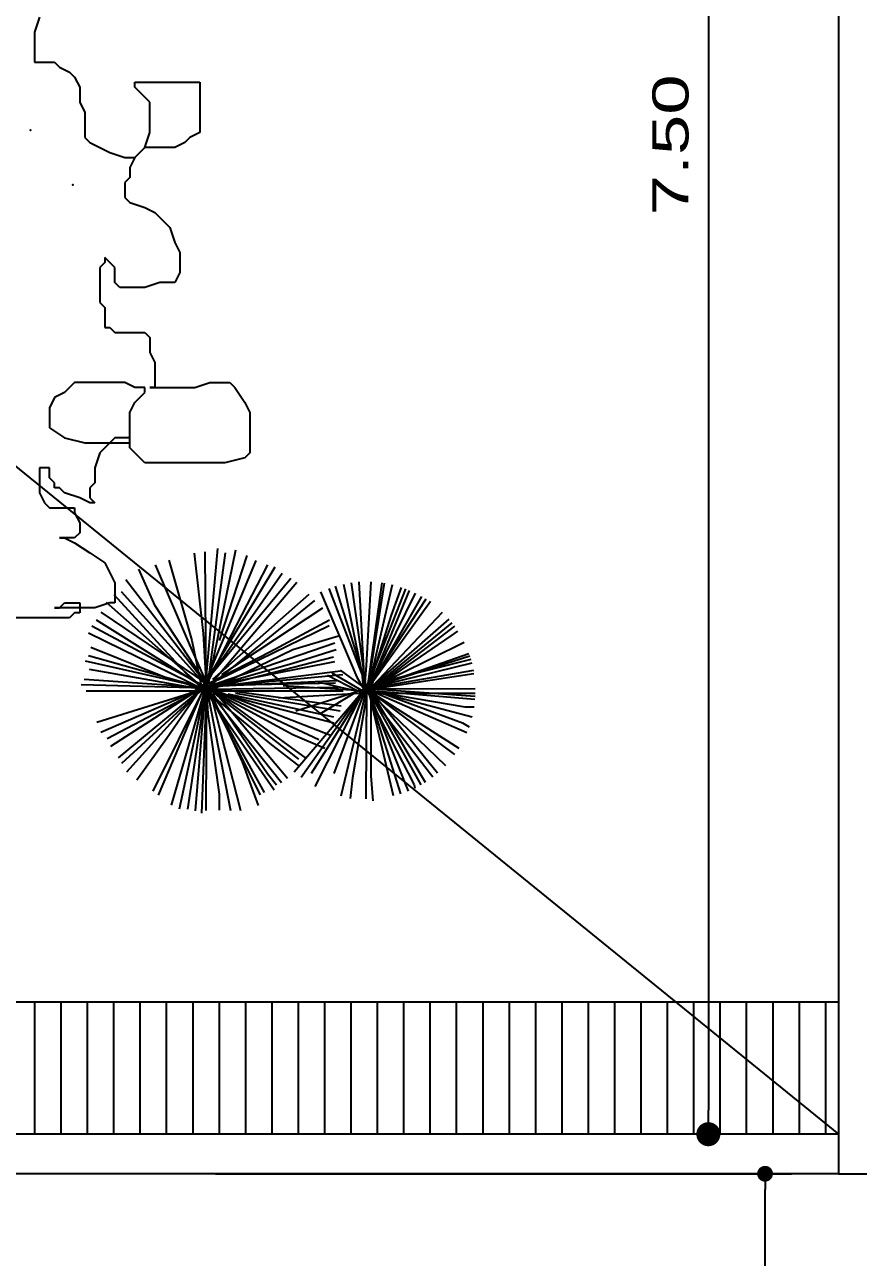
# Model space of a CAD drawing. Extents: x -13.6 to 37.9, y -332.9 to -283.8.
# Drawn here: x -7.409 to -4.247, y -311.619 to -306.946 of the extents above; entities that cross this region are included whole.
import ezdxf

# ---------------------------------------------------------------- set-up
doc = ezdxf.new("R2010")
doc.units = 0
doc.header["$LTSCALE"] = 0.525
doc.header["$MEASUREMENT"] = 0
doc.header["$PDSIZE"] = -5
doc.layers.get('0').update_dxf_attribs({"linetype": 'CONTINUOUS'})
doc.layers.get('DEFPOINTS').update_dxf_attribs({"linetype": 'CONTINUOUS'})
for name, color, linetype in [('COTA', 13, 'CONTINUOUS'), ('ESPEC', 1, 'CONTINUOUS'), ('LINVISTA', 13, 'CONTINUOUS'), ('MURO', 3, 'CONTINUOUS'), ('PAREDE', 6, 'CONTINUOUS'), ('VEG', 82, 'CONTINUOUS'), ('VEGET', 82, 'CONTINUOUS'), ('VEGETAÇÃO', 82, 'CONTINUOUS')]:
    doc.layers.add(name, color=color, linetype=linetype)
doc.styles.add('REGUA80', font='romnswin', dxfattribs={"width": 1.5})
doc.dimstyles.new('STANDARD$0', dxfattribs={"dimscale": 0.05, "dimtxt": 1.8, "dimasz": 1.2, "dimexe": 2, "dimexo": 2, "dimgap": 0.98, "dimtad": 1, "dimrnd": 0.5, "dimzin": 0, "dimdsep": 46, "dimtxsty": 'REGUA80', "dimblk1": 'DOT', "dimblk2": 'DOT', "dimsah": 1, "dimcen": 4, "dimdle": 4, "dimclrd": 22, "dimclre": 22, "dimclrt": 2, "dimadec": 0, "dimazin": 0, "dimtfac": 1, "dimtmove": 0, "dimatfit": 3, "dimldrblk": 'DOT', "dimfxl": 1, "dimtolj": 1, "dimtzin": 0, "dimarcsym": 0})

# ---------------------------------------------------------------- blocks, each defined once
blk = doc.blocks.new('_DOT')
at = {"color": 0, "linetype": 'ByBlock'}
blk.add_line((-0.5, 0), (-1, 0), dxfattribs=at)
at = {"color": 0, "linetype": 'ByBlock', "const_width": 0.5}
blk.add_lwpolyline([(-0.25, 0, 1), (0.25, 0, 1)], format="xyb", close=True, dxfattribs=at)
blk = doc.blocks.new('*D77')
at = {"color": 22, "linetype": 'ByBlock', "ltscale": 3}
for p, q in [((-4.3235, -303.6519), (-4.9675, -303.6519)), ((-4.8155, -303.7431), (-4.8155, -311.0607)), ((-4.3235, -311.1519), (-4.9675, -311.1519))]:
    blk.add_line(p, q, dxfattribs=at)
at = {"layer": 'DEFPOINTS', "color": 0, "linetype": 'ByBlock', "ltscale": 3}
for p in [(-4.1715, -303.6519), (-4.8155, -311.1519), (-4.1715, -311.1519)]:
    blk.add_point(p, dxfattribs=at)
at = {"color": 22, "linetype": 'ByBlock', "ltscale": 3, "xscale": 0.09119999999999999, "yscale": 0.09119999999999999, "zscale": 0.09119999999999999}
for p, rotation in [((-4.8155, -303.6519), 90), ((-4.8155, -311.1519), 270)]:
    blk.add_blockref('_DOT', p, dxfattribs=dict(at, rotation=rotation))
at = {"color": 2, "linetype": 'ByBlock', "ltscale": 3, "insert": (-4.9583, -307.4019), "char_height": 0.1368, "attachment_point": 5, "rotation": 90, "style": 'REGUA80'}
blk.add_mtext('\\A1;7.50', dxfattribs=at)
blk = doc.blocks.new('COTAPT')
at = {"color": 0, "linetype": 'ByBlock', "ltscale": 3}
blk.add_line((0, 0), (200, 0), dxfattribs=at)
at = {"color": 6, "linetype": 'ByBlock', "ltscale": 3}
blk.add_lwpolyline([(-20, 20), (20, 20), (20, -20), (-20, -20)], close=True, dxfattribs=at)
blk = doc.blocks.new('VEG06')
at = {"layer": 'VEGETAÇÃO', "ltscale": 3}
for p, q in [((-0.966, 0.8171), (-0.9312, 0.5128)), ((-0.9247, 0.8221), (-0.9215, 0.3258)), ((-0.9215, 0.3258), (-0.8763, 0.835)), ((-0.8473, 0.8189), (-0.9151, 0.3193)), ((-0.8086, 0.8286), (-0.9118, 0.3225)), ((-0.7659, 0.8084), (-0.8703, 0.4868)), ((-1.114, 0.6172), (-1.1749, 0.7562)), ((-1.114, 0.7736), (-0.9834, 0.4694)), ((-1.0618, 0.791), (-0.9747, 0.4868)), ((-0.6601, 0.7641), (-0.9376, 0.3032)), ((-0.7311, 0.7899), (-0.9344, 0.3032)), ((-0.6875, 0.7736), (-0.8442, 0.4694)), ((-0.9183, 0.3193), (-1.2248, 0.7158)), ((-0.9247, 0.3225), (-0.6311, 0.7415)), ((-0.9183, 0.3354), (-0.5988, 0.7222)), ((-0.5762, 0.7061), (-0.9086, 0.3129)), ((-0.3696, 0.7053), (-0.3116, 0.2935)), ((-0.3412, 0.7083), (-0.3181, 0.2871)), ((-0.2951, 0.7091), (-0.3133, 0.3912)), ((-0.2541, 0.7053), (-0.3118, 0.2869)), ((-0.2444, 0.7039), (-0.3084, 0.3)), ((-1.2706, 0.6606), (-0.9834, 0.3477)), ((-0.9118, 0.3064), (-1.241, 0.6706)), ((-0.5309, 0.6606), (-0.8355, 0.3912)), ((-0.4866, 0.6705), (-0.3481, 0.3477)), ((-0.4548, 0.6838), (-0.3072, 0.2989)), ((-0.4308, 0.6918), (-0.3307, 0.3738)), ((-0.3996, 0.6999), (-0.3149, 0.2903)), ((-0.1641, 0.6821), (-0.3166, 0.2917)), ((-0.127, 0.6658), (-0.3116, 0.2903)), ((-0.214, 0.6977), (-0.3084, 0.2935)), ((-0.1503, 0.6765), (-0.3084, 0.2935)), ((-0.2176, 0.5824), (-0.1793, 0.6876)), ((-1.299, 0.632), (-0.9086, 0.2871)), ((-0.9138, 0.3129), (-1.114, 0.6172)), ((-0.5085, 0.6384), (-0.9054, 0.3161)), ((-0.4787, 0.6085), (-0.7833, 0.4085)), ((-0.087, 0.6429), (-0.3142, 0.2965)), ((-0.1034, 0.653), (-0.3094, 0.2941)), ((-0.0696, 0.6345), (-0.2872, 0.3303)), ((-1.3378, 0.5643), (-0.9151, 0.3)), ((-0.9118, 0.3193), (-1.3184, 0.5933)), ((-0.6788, 0.4433), (-0.4525, 0.565)), ((-0.3133, 0.2782), (-0.2176, 0.5824)), ((-0.0245, 0.5931), (-0.3118, 0.2893)), ((0, 0.5672), (-0.3118, 0.2941)), ((-1.3668, 0.5159), (-0.928, 0.3)), ((-1.3539, 0.5417), (-0.9183, 0.3096)), ((-0.4536, 0.5417), (-0.8763, 0.3354)), ((0.0119, 0.5528), (-0.2998, 0.2989)), ((0.0215, 0.5402), (-0.2998, 0.2941)), ((0.0087, 0.5042), (0.0348, 0.5215)), ((-0.9834, 0.4694), (-0.9138, 0.3129)), ((-0.9747, 0.4868), (-0.9399, 0.3216)), ((-0.9312, 0.5128), (-0.9138, 0.2086)), ((-0.9148, 0.3116), (-0.4317, 0.4778)), ((-0.8442, 0.4694), (-0.9138, 0.3303)), ((-0.5918, 0.452), (-0.4177, 0.5042)), ((0.0585, 0.4791), (-0.3094, 0.2965)), ((-0.2959, 0.2955), (0.0087, 0.5042)), ((-0.9286, 0.3053), (-1.3661, 0.4279)), ((-1.3576, 0.4607), (-1.053, 0.339)), ((-0.9834, 0.2868), (-0.6788, 0.4433)), ((-0.8964, 0.3042), (-0.5918, 0.452)), ((-0.8917, 0.3069), (-0.4364, 0.4247)), ((-0.5918, 0.3998), (-0.4264, 0.452)), ((0.0799, 0.427), (-0.3118, 0.3013)), ((0.0767, 0.4363), (-0.307, 0.3013)), ((-0.9286, 0.3069), (-1.3779, 0.4078)), ((-1.3636, 0.3773), (-0.928, 0.3)), ((-0.8616, 0.4172), (-1.0705, 0.113)), ((-0.8986, 0.3139), (-0.4317, 0.4062)), ((-0.8964, 0.3129), (-0.5918, 0.3998)), ((-0.8355, 0.3912), (-0.8964, 0.339)), ((-0.7833, 0.4085), (-0.8616, 0.3564)), ((-0.4117, 0.3741), (-0.3116, 0.3)), ((-0.3133, 0.3912), (-0.322, 0.2782)), ((0.0879, 0.3999), (-0.3094, 0.3037)), ((0.0839, 0.4143), (-0.2176, 0.339)), ((-0.9236, 0.3069), (-1.3829, 0.3389)), ((-1.053, 0.339), (-0.7397, 0.2521)), ((-0.9172, 0.331), (-1.0225, -0.1535)), ((-0.9834, 0.3477), (-0.6788, 0.0956)), ((-0.9225, 0.3303), (-0.7833, 0.0261)), ((-0.9148, 0.3116), (-0.4248, 0.3346)), ((-0.9102, 0.3092), (-0.4017, 0.3577)), ((-0.901, 0.3092), (-0.4109, 0.3716)), ((-0.4961, 0.3303), (-0.3133, 0.2868)), ((-0.4601, 0.3548), (-0.3471, 0.2968)), ((-0.4439, 0.3644), (-0.3181, 0.2903)), ((-0.3481, 0.3477), (-0.3133, 0.2868)), ((-0.3307, 0.3738), (-0.322, 0.2868)), ((-0.3102, 0.299), (0.0959, 0.3616)), ((-0.2176, 0.339), (-0.3046, 0.2868)), ((-0.2872, 0.3303), (-0.2959, 0.3042)), ((0.0938, 0.3732), (-0.2926, 0.3061)), ((-0.9286, 0.3053), (-1.3947, 0.3187)), ((-1.3751, 0.2955), (-0.4003, 0.2955)), ((-0.9253, 0.3036), (-1.3341, 0.1759)), ((-0.9286, 0.3069), (-1.319, 0.1372)), ((-0.9151, 0.3129), (-1.2958, 0.113)), ((-0.928, 0.3129), (-1.2829, 0.084)), ((-0.9247, 0.3129), (-1.2539, 0.0421)), ((-0.928, 0.3064), (-1.241, 0.0196)), ((-0.928, 0.3129), (-1.2216, -0.0127)), ((-0.927, 0.3069), (-1.1221, -0.0846)), ((-1.1006, -0.0993), (-0.922, 0.3198)), ((-1.0512, -0.1375), (-0.9204, 0.315)), ((-0.9199, 0.3154), (-0.9906, -0.1535)), ((-0.9602, -0.1598), (-0.922, 0.3023)), ((-0.9188, 0.3135), (-0.9379, -0.1678)), ((-0.9323, 0.3111), (-0.6625, -0.08)), ((-0.9299, 0.3158), (-0.493, 0.1108)), ((-0.9275, 0.3158), (-0.5694, 0.0368)), ((-0.9247, 0.3129), (-0.4504, 0.1291)), ((-0.6983, -0.0896), (-0.9228, 0.3134)), ((-0.9228, 0.3111), (-0.6339, -0.0514)), ((-0.9183, 0.3096), (-0.9215, -0.1577)), ((-0.9204, 0.3087), (-0.7151, -0.0991)), ((-0.9183, 0.3096), (-0.8279, -0.1577)), ((-0.9148, 0.3162), (-0.4294, 0.3254)), ((-0.9086, 0.3064), (-0.7892, -0.1577)), ((-0.9086, 0.3064), (-0.5407, 0.0389)), ((-0.9054, 0.3129), (-0.6117, -0.0352)), ((-0.9054, 0.3064), (-0.4084, 0.2387)), ((-0.9033, 0.3023), (-0.4179, 0.3092)), ((-0.8964, 0.2955), (-0.5918, 0.1304)), ((-0.8964, 0.2868), (-0.6875, -0.0174)), ((-0.8376, 0.2839), (-0.4375, 0.1968)), ((-0.8086, 0.2871), (-0.4117, 0.2194)), ((-0.644, 0.2695), (-0.3394, 0.2868)), ((-0.6279, 0.3161), (-0.331, 0.2968)), ((-0.5862, -0.0112), (-0.319, 0.3013)), ((-0.5795, 0.2194), (-0.3245, 0.3)), ((-0.3215, 0.3013), (-0.5598, -0.0329)), ((-0.5069, -0.0667), (-0.319, 0.3013)), ((-0.3568, 0.2868), (-0.4874, 0.2086)), ((-0.322, 0.2868), (-0.4351, -0.0174)), ((-0.3119, 0.3037), (-0.4097, -0.1041)), ((-0.3394, 0.2868), (-0.3133, 0.2868)), ((-0.3149, 0.3193), (-0.0421, -0.0157)), ((0.0687, 0.1367), (-0.3142, 0.3037)), ((-0.3142, 0.3037), (0.0385, 0.0784)), ((-0.3118, 0.3013), (-0.3142, -0.1134)), ((-0.3133, 0.2868), (0.1009, 0.2868)), ((0.0996, 0.2629), (-0.3118, 0.2965)), ((0.1009, 0.3037), (-0.3094, 0.3013)), ((-0.3052, 0.2935), (-0.1823, -0.0951)), ((-0.3052, 0.2871), (-0.0603, -0.0305)), ((0.1004, 0.2747), (-0.3046, 0.3037)), ((0.0885, 0.196), (-0.3046, 0.2989)), ((-0.2094, -0.103), (-0.3046, 0.2989)), ((-0.2987, 0.3), (-0.0888, -0.0505)), ((-0.2987, 0.2871), (-0.1061, -0.0611)), ((-0.2089, 0.2782), (-0.2785, 0.2868)), ((-0.2524, 0.2868), (0.0522, 0.1738)), ((-0.2437, 0.2868), (0.0609, 0.2347)), ((-0.7397, 0.2521), (-0.4351, 0.1738)), ((-0.3394, 0.2695), (-0.5222, -0.0174)), ((-0.3133, 0.2695), (-0.3655, -0.0348)), ((-0.2959, 0.2782), (-0.2959, -0.0261)), ((-0.2923, 0.2645), (-0.1542, -0.0847)), ((-0.2872, 0.2782), (-0.0127, 0.0123)), ((-0.2872, 0.2434), (-0.1305, -0.0608)), ((-0.2785, 0.2782), (0.0226, 0.0548)), ((0.0609, 0.2347), (0.0963, 0.2347)), ((-0.9138, 0.2086), (-0.8703, -0.0956)), ((0.0522, 0.1738), (0.0773, 0.1588)), ((-1.0705, 0.113), (-1.1836, -0.0435)), ((-0.6788, 0.0956), (-0.5657, 0.0087)), ((-0.5918, 0.1304), (-0.47, 0.0782)), ((-0.7833, 0.0261), (-0.7223, -0.1391)), ((-0.6875, -0.0174), (-0.6527, -0.0608)), ((-0.3655, -0.0348), (-0.3742, -0.113)), ((-0.2959, -0.0261), (-0.2872, -0.1217)), ((-0.1305, -0.0608), (-0.1281, -0.0728)), ((-0.8703, -0.0956), (-0.8703, -0.1565))]:
    blk.add_line(p, q, dxfattribs=at)
blk = doc.blocks.new('*D173')
at = {"color": 22, "linetype": 'ByBlock', "ltscale": 3}
for p, q in [((-6.6854, -311.3019), (-4.5005, -311.3019)), ((-4.6005, -317.8086), (-4.6005, -311.3619)), ((-6.6854, -317.8686), (-4.5005, -317.8686))]:
    blk.add_line(p, q, dxfattribs=at)
at = {"layer": 'DEFPOINTS', "color": 0, "linetype": 'ByBlock', "ltscale": 3}
for p in [(-6.7854, -311.3019), (-4.6005, -311.3019), (-6.7854, -317.8686)]:
    blk.add_point(p, dxfattribs=at)
at = {"color": 22, "linetype": 'ByBlock', "ltscale": 3, "xscale": 0.06, "yscale": 0.06, "zscale": 0.06}
for p, rotation in [((-4.6005, -311.3019), 90), ((-4.6005, -317.8686), 270)]:
    blk.add_blockref('_DOT', p, dxfattribs=dict(at, rotation=rotation))
at = {"color": 2, "linetype": 'ByBlock', "ltscale": 3, "insert": (-4.6945, -314.5853), "char_height": 0.09, "attachment_point": 5, "rotation": 90, "style": 'REGUA80'}
blk.add_mtext('\\A1;6.50', dxfattribs=at)

msp = doc.modelspace()

# ---------------------------------------------------------------- linework, layer by layer
at = {"layer": 'ESPEC', "ltscale": 3}
msp.add_line((-13.5715, -303.6519), (-4.3215, -311.1519), dxfattribs=at)
at = {"layer": 'LINVISTA', "linetype": 'Continuous'}
for p, q in [((-4.3215, -310.6519), (-13.5715, -310.6519)), ((-7.3715, -310.6519), (-7.3715, -311.1519)), ((-7.2715, -310.6519), (-7.2715, -311.1519)), ((-7.1715, -310.6519), (-7.1715, -311.1519)), ((-7.0715, -310.6519), (-7.0715, -311.1519)), ((-6.9715, -310.6519), (-6.9715, -311.1519)), ((-6.8715, -310.6519), (-6.8715, -311.1519)), ((-6.7715, -310.6519), (-6.7715, -311.1519)), ((-6.6715, -310.6519), (-6.6715, -311.1519)), ((-6.5715, -310.6519), (-6.5715, -311.1519)), ((-6.4715, -310.6519), (-6.4715, -311.1519)), ((-6.3715, -310.6519), (-6.3715, -311.1519)), ((-6.2715, -310.6519), (-6.2715, -311.1519)), ((-6.1715, -310.6519), (-6.1715, -311.1519)), ((-6.0715, -310.6519), (-6.0715, -311.1519)), ((-5.9715, -310.6519), (-5.9715, -311.1519)), ((-5.8715, -310.6519), (-5.8715, -311.1519)), ((-5.7715, -310.6519), (-5.7715, -311.1519)), ((-5.6715, -310.6519), (-5.6715, -311.1519)), ((-5.5715, -310.6519), (-5.5715, -311.1519)), ((-5.4715, -310.6519), (-5.4715, -311.1519)), ((-5.3715, -310.6519), (-5.3715, -311.1519)), ((-5.2715, -310.6519), (-5.2715, -311.1519)), ((-5.1715, -310.6519), (-5.1715, -311.1519)), ((-5.0715, -310.6519), (-5.0715, -311.1519)), ((-4.9715, -310.6519), (-4.9715, -311.1519)), ((-4.8715, -310.6519), (-4.8715, -311.1519)), ((-4.7715, -310.6519), (-4.7715, -311.1519)), ((-4.6715, -310.6519), (-4.6715, -311.1519)), ((-4.5715, -310.6519), (-4.5715, -311.1519)), ((-4.4715, -310.6519), (-4.4715, -311.1519)), ((-4.3715, -310.6519), (-4.3715, -311.1519))]:
    msp.add_line(p, q, dxfattribs=at)
at = {"layer": 'MURO', "linetype": 'Continuous'}
msp.add_line((-4.3215, -311.1519), (-13.5715, -311.1519), dxfattribs=at)
at = {"layer": 'MURO', "linetype": 'Continuous', "ltscale": 3}
msp.add_line((-4.3215, -311.3019), (-10.3724, -311.3019), dxfattribs=at)
at = {"layer": 'PAREDE', "linetype": 'Continuous'}
msp.add_line((-4.3215, -303.5019), (-4.3215, -311.3019), dxfattribs=at)
at = {"layer": 'PAREDE', "ltscale": 3}
msp.add_line((-4.3215, -311.3019), (-4.1715, -311.3019), dxfattribs=at)
at = {"layer": 'VEG', "ltscale": 3}
for p, q in [((-7.3522, -306.9181), (-7.3712, -306.975)), ((-7.3712, -306.975), (-7.3712, -307.0889)), ((-7.3712, -307.0889), (-7.2952, -307.0889)), ((-7.2952, -307.0889), (-7.2762, -307.1078)), ((-7.2762, -307.1078), (-7.2382, -307.1268)), ((-7.2382, -307.1268), (-7.2192, -307.1458)), ((-7.2192, -307.1458), (-7.2002, -307.1837)), ((-6.9913, -307.1837), (-6.9913, -307.1648)), ((-6.9913, -307.1648), (-6.7444, -307.1648)), ((-6.7444, -307.1648), (-6.7444, -307.3545)), ((-7.2002, -307.1837), (-7.2002, -307.2406)), ((-6.9723, -307.2027), (-6.9913, -307.1837)), ((-6.9343, -307.2406), (-6.9723, -307.2027)), ((-7.2002, -307.2406), (-7.1812, -307.2786)), ((-6.9343, -307.3545), (-6.9343, -307.2406)), ((-7.1812, -307.2786), (-7.1812, -307.3735)), ((-6.9533, -307.4114), (-6.9343, -307.3545)), ((-6.7444, -307.3545), (-6.7824, -307.3735)), ((-7.1812, -307.3735), (-7.1622, -307.3924)), ((-7.1622, -307.3924), (-7.1243, -307.4114)), ((-6.8014, -307.3924), (-6.8393, -307.4114)), ((-6.7824, -307.3735), (-6.8014, -307.3924)), ((-7.1243, -307.4114), (-7.0863, -307.4304)), ((-7.0863, -307.4304), (-7.0293, -307.4493)), ((-7.0293, -307.4493), (-6.9913, -307.4493)), ((-6.9913, -307.4493), (-7.0103, -307.4873)), ((-6.9913, -307.4493), (-6.9533, -307.4114)), ((-6.9723, -307.4304), (-6.9913, -307.4493)), ((-6.9533, -307.4114), (-6.9723, -307.4304)), ((-6.8393, -307.4114), (-6.9533, -307.4114)), ((-7.0103, -307.4873), (-7.0103, -307.5252)), ((-7.0103, -307.5252), (-7.0293, -307.5442)), ((-7.0293, -307.5442), (-7.0293, -307.6011)), ((-7.0293, -307.6011), (-7.0103, -307.6201)), ((-7.0103, -307.6201), (-6.9533, -307.6391)), ((-6.9533, -307.6391), (-6.9153, -307.658)), ((-6.9153, -307.658), (-6.8963, -307.677)), ((-6.8963, -307.677), (-6.8773, -307.696)), ((-6.8773, -307.696), (-6.8583, -307.715)), ((-6.8583, -307.715), (-6.8393, -307.7719)), ((-6.8393, -307.7719), (-6.8204, -307.8098)), ((-6.8204, -307.8098), (-6.8204, -307.8857)), ((-7.1053, -307.8478), (-7.1243, -307.8667)), ((-7.1243, -307.8667), (-7.1243, -307.9995)), ((-7.0863, -307.8478), (-7.1053, -307.8288)), ((-7.1053, -307.8288), (-7.1053, -307.8478)), ((-7.0673, -307.8667), (-7.0863, -307.8478)), ((-7.0673, -307.9237), (-7.0673, -307.8667)), ((-6.8204, -307.8857), (-6.8393, -307.9237)), ((-7.0483, -307.9426), (-7.0673, -307.9237)), ((-6.9533, -307.9426), (-7.0483, -307.9426)), ((-6.8963, -307.9237), (-6.9533, -307.9426)), ((-6.8393, -307.9237), (-6.8963, -307.9237)), ((-7.1243, -307.9995), (-7.1053, -308.0185)), ((-7.1053, -308.0185), (-7.1053, -308.0944)), ((-7.1053, -308.0944), (-7.0863, -308.0944)), ((-7.0863, -308.0944), (-7.0673, -308.1134)), ((-7.0673, -308.1134), (-6.9533, -308.1134)), ((-6.9533, -308.1134), (-6.9343, -308.1323)), ((-6.9343, -308.1323), (-6.9343, -308.1893)), ((-6.9343, -308.1893), (-6.9153, -308.2272)), ((-6.9153, -308.2272), (-6.9153, -308.3221)), ((-7.2572, -308.341), (-7.2952, -308.36)), ((-7.2192, -308.3031), (-7.2572, -308.341)), ((-7.0293, -308.3031), (-7.2192, -308.3031)), ((-6.9913, -308.3221), (-7.0293, -308.3031)), ((-6.9533, -308.3221), (-6.9913, -308.3221)), ((-6.9723, -308.36), (-6.9533, -308.341)), ((-6.9533, -308.341), (-6.9533, -308.3221)), ((-6.9153, -308.3221), (-6.9343, -308.3221)), ((-6.9343, -308.3221), (-6.7634, -308.3221)), ((-6.7634, -308.3221), (-6.7064, -308.3031)), ((-6.7064, -308.3031), (-6.6304, -308.3031)), ((-6.6304, -308.3031), (-6.6114, -308.3221)), ((-6.6114, -308.3221), (-6.5734, -308.379)), ((-7.2952, -308.36), (-7.3142, -308.398)), ((-7.0103, -308.4169), (-6.9913, -308.379)), ((-6.9913, -308.379), (-6.9723, -308.36)), ((-6.5734, -308.379), (-6.5544, -308.4169)), ((-7.3142, -308.398), (-7.3142, -308.4739)), ((-7.0103, -308.5497), (-7.0103, -308.4169)), ((-6.5544, -308.4169), (-6.5544, -308.5687)), ((-7.3142, -308.4739), (-7.2572, -308.5118)), ((-7.2572, -308.5118), (-7.1812, -308.5308)), ((-7.0673, -308.5118), (-7.0863, -308.5308)), ((-7.0103, -308.5118), (-7.0673, -308.5118)), ((-7.0103, -308.5308), (-7.0103, -308.5118)), ((-7.1812, -308.5308), (-7.0103, -308.5308)), ((-7.1243, -308.5687), (-7.1433, -308.6256)), ((-7.0863, -308.5308), (-7.1243, -308.5687)), ((-6.9913, -308.5687), (-7.0103, -308.5497)), ((-6.9533, -308.6067), (-6.9913, -308.5687)), ((-6.5544, -308.5687), (-6.5734, -308.5877)), ((-6.6494, -308.6067), (-6.9533, -308.6067)), ((-6.5734, -308.5877), (-6.6494, -308.6067)), ((-7.3142, -308.6256), (-7.3522, -308.6256)), ((-7.3522, -308.6256), (-7.3522, -308.7205)), ((-7.3142, -308.6636), (-7.3142, -308.6256)), ((-7.2952, -308.6825), (-7.3142, -308.6636)), ((-7.1433, -308.6256), (-7.1433, -308.6825)), ((-7.2952, -308.7015), (-7.2952, -308.6825)), ((-7.2762, -308.7015), (-7.2952, -308.7015)), ((-7.2572, -308.7205), (-7.2762, -308.7015)), ((-7.1433, -308.6825), (-7.1622, -308.7015)), ((-7.1622, -308.7015), (-7.1622, -308.7395)), ((-7.3522, -308.7205), (-7.3332, -308.7584)), ((-7.3332, -308.7584), (-7.3142, -308.7774)), ((-7.2002, -308.7395), (-7.2572, -308.7205)), ((-7.1622, -308.7584), (-7.2002, -308.7395)), ((-7.1622, -308.7395), (-7.1433, -308.7584)), ((-7.1433, -308.7584), (-7.1622, -308.7584)), ((-7.3142, -308.7774), (-7.2192, -308.7774)), ((-7.2192, -308.7774), (-7.2192, -308.7964)), ((-7.2192, -308.7964), (-7.2002, -308.8343)), ((-7.2002, -308.8343), (-7.2002, -308.8723)), ((-7.2192, -308.8912), (-7.2762, -308.8912)), ((-7.2762, -308.8912), (-7.2572, -308.8912)), ((-7.2572, -308.8912), (-7.2192, -308.9102)), ((-7.2002, -308.8723), (-7.2192, -308.8912)), ((-7.2192, -308.9102), (-7.1622, -308.9482)), ((-7.1622, -308.9482), (-7.1053, -308.9861)), ((-7.1053, -308.9861), (-7.0863, -309.0241)), ((-7.0863, -309.0241), (-7.0673, -309.062)), ((-7.0673, -309.062), (-7.0673, -309.1379)), ((-7.1433, -309.1569), (-7.2952, -309.1569)), ((-7.2952, -309.1569), (-7.2762, -309.1569)), ((-7.2762, -309.1569), (-7.2572, -309.1379)), ((-7.2572, -309.1379), (-7.2002, -309.1379)), ((-7.2192, -309.1758), (-7.2382, -309.1948)), ((-7.2002, -309.1758), (-7.2192, -309.1758)), ((-7.2002, -309.1379), (-7.2002, -309.1758)), ((-7.0863, -309.1379), (-7.1433, -309.1569)), ((-7.0673, -309.1379), (-7.0863, -309.1379)), ((-7.2382, -309.1948), (-7.4472, -309.1948))]:
    msp.add_line(p, q, dxfattribs=at)
at = {"layer": 'VEGET', "ltscale": 3}
for p in [(-7.3869, -307.3463), (-7.2257, -307.5533)]:
    msp.add_point(p, dxfattribs=at)

# ---------------------------------------------------------------- block references
at = {"layer": 'LINVISTA', "ltscale": 3}
msp.add_blockref('VEG06', (-5.8004, -309.7669), dxfattribs=at)

# ---------------------------------------------------------------- dimensions: what is measured, and where the dimension line sits
at = {"layer": 'COTA', "ltscale": 3}
dim = msp.add_linear_dim(base=(-4.8155, -311.1519), p1=(-4.1715, -303.6519), p2=(-4.1715, -311.1519), angle=90, dimstyle='STANDARD$0', override={"dimscale": 0.076, "dimrnd": 0, "dimblk": 'COTAPT'}, dxfattribs=at)
dim.commit()
dim.dimension.update_dxf_attribs({"geometry": '*D77', "text_midpoint": (-4.9583, -307.4019)})
dim = msp.add_linear_dim(base=(-4.6005, -311.3019), p1=(-6.7854, -317.8686), p2=(-6.7854, -311.3019), angle=90, dimstyle='STANDARD$0', dxfattribs=at)
dim.commit()
dim.dimension.update_dxf_attribs({"geometry": '*D173', "text_midpoint": (-4.6945, -314.5853)})

doc.saveas('drawing.dxf')
